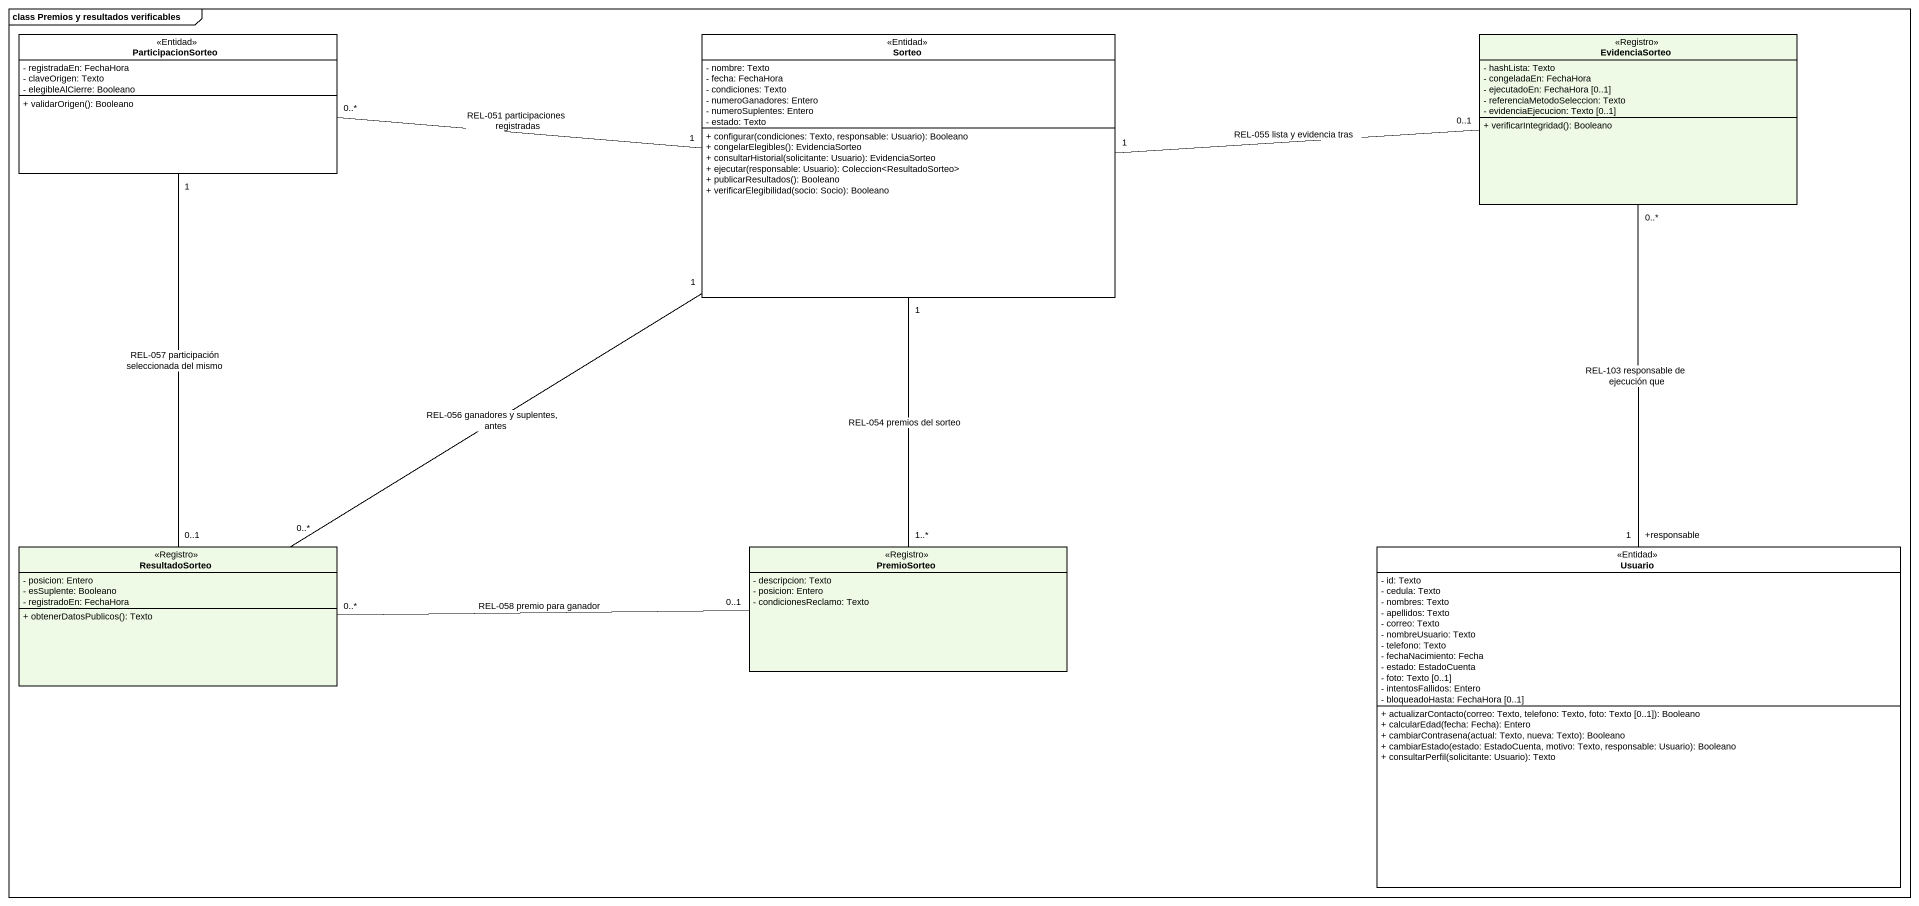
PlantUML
@startuml
mainframe class Premios y resultados verificables
hide circle
hide empty members
skinparam classAttributeIconSize 0
class ParticipacionSorteo <<Entidad>> #FFFFFF {
  - registradaEn: FechaHora
  - claveOrigen: Texto
  - elegibleAlCierre: Booleano
  + validarOrigen(): Booleano
}
class Sorteo <<Entidad>> #FFFFFF {
  - nombre: Texto
  - fecha: FechaHora
  - condiciones: Texto
  - numeroGanadores: Entero
  - numeroSuplentes: Entero
  - estado: Texto
  + configurar(condiciones: Texto, responsable: Usuario): Booleano
  + congelarElegibles(): EvidenciaSorteo
  + consultarHistorial(solicitante: Usuario): EvidenciaSorteo
  + ejecutar(responsable: Usuario): Coleccion<ResultadoSorteo>
  + publicarResultados(): Booleano
  + verificarElegibilidad(socio: Socio): Booleano
}
class EvidenciaSorteo <<Registro>> #EEFAE6 {
  - hashLista: Texto
  - congeladaEn: FechaHora
  - ejecutadoEn: FechaHora [0..1]
  - referenciaMetodoSeleccion: Texto
  - evidenciaEjecucion: Texto [0..1]
  + verificarIntegridad(): Booleano
}
class ResultadoSorteo <<Registro>> #EEFAE6 {
  - posicion: Entero
  - esSuplente: Booleano
  - registradoEn: FechaHora
  + obtenerDatosPublicos(): Texto
}
class PremioSorteo <<Registro>> #EEFAE6 {
  - descripcion: Texto
  - posicion: Entero
  - condicionesReclamo: Texto
}
class Usuario <<Entidad>> #FFFFFF {
  - id: Texto
  - cedula: Texto
  - nombres: Texto
  - apellidos: Texto
  - correo: Texto
  - nombreUsuario: Texto
  - telefono: Texto
  - fechaNacimiento: Fecha
  - estado: EstadoCuenta
  - foto: Texto [0..1]
  - intentosFallidos: Entero
  - bloqueadoHasta: FechaHora [0..1]
  + actualizarContacto(correo: Texto, telefono: Texto, foto: Texto [0..1]): Booleano
  + calcularEdad(fecha: Fecha): Entero
  + cambiarContrasena(actual: Texto, nueva: Texto): Booleano
  + cambiarEstado(estado: EstadoCuenta, motivo: Texto, responsable: Usuario): Booleano
  + consultarPerfil(solicitante: Usuario): Texto
}
ParticipacionSorteo "1" -- "0..1" ResultadoSorteo : REL-057 participación seleccionada del mismo
Sorteo "1" -left- "0..*" ParticipacionSorteo : REL-051 participaciones registradas
Sorteo "1" -right- "0..1" EvidenciaSorteo : REL-055 lista y evidencia tras
Sorteo "1" -- "0..*" ResultadoSorteo : REL-056 ganadores y suplentes, antes
Sorteo "1" -- "1..*" PremioSorteo : REL-054 premios del sorteo
PremioSorteo "0..1" -left- "0..*" ResultadoSorteo : REL-058 premio para ganador
Usuario "+responsable\n1" -up- "0..*" EvidenciaSorteo : REL-103 responsable de ejecución que
@enduml
